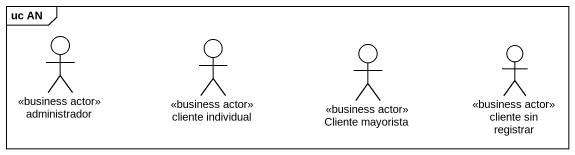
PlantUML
@startuml
mainframe uc AN
actor administrador <<business actor>>
actor "cliente individual" as cliente_individual <<business actor>>
actor "Cliente mayorista" as Cliente_mayorista <<business actor>>
actor "cliente sin registrar" as cliente_sin_registrar <<business actor>>
@enduml
